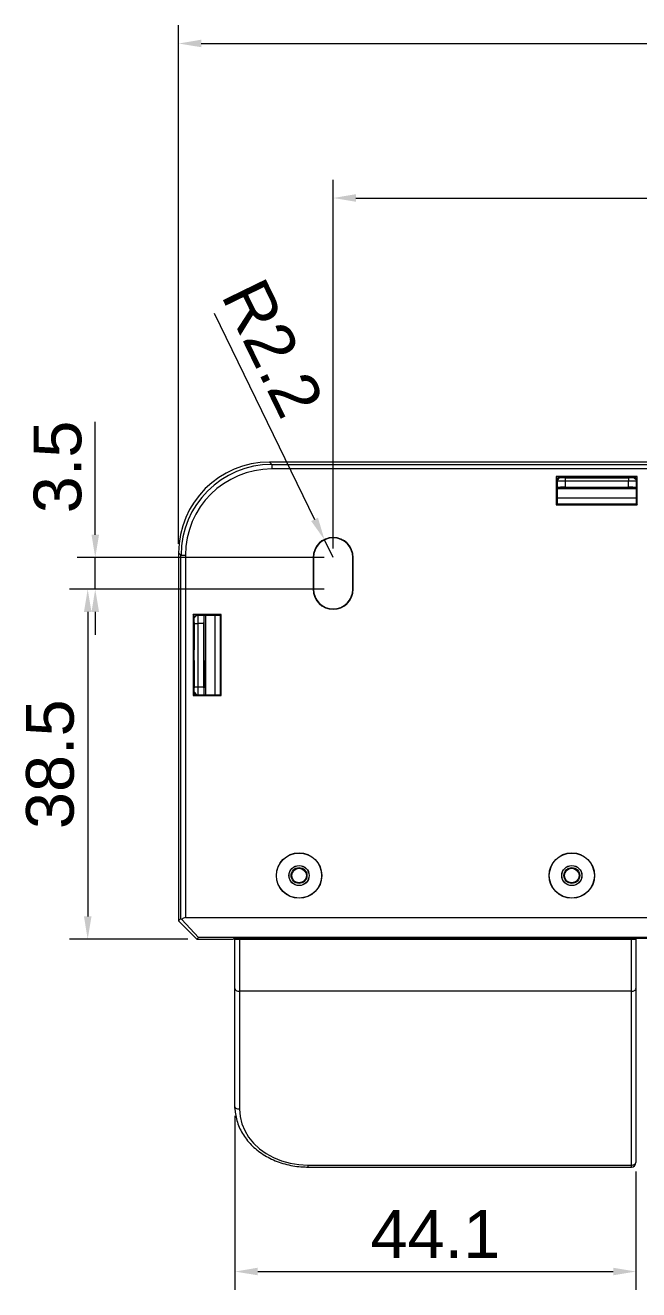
# Model space of a CAD drawing. Header units: millimetres. Extents: x -297 to 297, y -210 to 210.
# Drawn here: x -162.1 to -94.7, y -52 to 87.1 of the extents above; entities that cross this region are included whole.
import ezdxf

# ---------------------------------------------------------------- set-up
doc = ezdxf.new("R2010")
doc.units = ezdxf.units.MM
doc.layers.get('0').update_dxf_attribs({"lineweight": 20})
doc.layers.add('AM_5', color=3, linetype='Continuous', lineweight=25)
doc.styles.add('标准', font='')
doc.styles.get('标准').set_extended_font_data('arial')

msp = doc.modelspace()

# ---------------------------------------------------------------- hatches: boundary and pattern name
at = {"layer": 'AM_5'}
for points in [[(-142.78, 85.5), (-142.78, 84.67), (-145.28, 85.08)], [(-125.78, 68.5), (-125.78, 67.67), (-128.28, 68.08)], [(-129.95, 32.9), (-130.7, 32.54), (-129.23, 30.47)], [(-154.86, 31.03), (-154.03, 31.03), (-154.45, 28.53)], [(-155.69, 22.53), (-154.86, 22.53), (-155.28, 25.03)], [(-154.86, 22.53), (-154.03, 22.53), (-154.45, 25.03)], [(-155.69, -10.97), (-154.86, -10.97), (-155.28, -13.47)], [(-136.58, -49.62), (-136.58, -50.45), (-139.08, -50.04)], [(-97.48, -49.62), (-97.48, -50.45), (-94.98, -50.04)]]:
    msp.add_hatch(color=7, dxfattribs=at).paths.add_polyline_path(points, flags=0)

# ---------------------------------------------------------------- linework, layer by layer
at = {"color": 7, "linetype": 'Continuous', "lineweight": 20}
for p, q in [((-135.29, 39.03), (-135.03, 38.77)), ((-83.28, 39.03), (-135.29, 39.03)), ((-135.03, 38.77), (-135.03, 38.27)), ((-135.03, 38.77), (-21.54, 38.77)), ((-21.54, 38.27), (-135.03, 38.27)), ((-103.74, 37.43), (-103.74, 34.33)), ((-94.83, 37.43), (-103.74, 37.43)), ((-103.46, 37.34), (-103.74, 37.43)), ((-103.63, 37.19), (-103.46, 37.33)), ((-103.38, 37.33), (-103.63, 37.07)), ((-103.37, 37.32), (-103.63, 37.05)), ((-103.63, 37.19), (-103.63, 34.43)), ((-103.63, 36.23), (-102.88, 36.23)), ((-95.11, 37.34), (-103.46, 37.34)), ((-103.46, 37.34), (-103.46, 37.33)), ((-103.46, 37.33), (-102.63, 37.33)), ((-103.38, 37.33), (-103.37, 37.32)), ((-102.88, 37.33), (-102.88, 37.32)), ((-99.88, 37.32), (-102.88, 37.32)), ((-102.88, 36.24), (-99.88, 36.24)), ((-102.88, 36.24), (-102.88, 36.23)), ((-102.88, 36.23), (-99.88, 36.23)), ((-102.77, 37.31), (-102.77, 36.91)), ((-102.77, 37.31), (-95.8, 37.31)), ((-102.77, 36.91), (-102.77, 36.25)), ((-95.8, 36.91), (-102.77, 36.91)), ((-102.77, 36.25), (-95.8, 36.25)), ((-102.63, 37.32), (-102.63, 37.33)), ((-100.13, 37.33), (-100.13, 37.32)), ((-100.13, 37.33), (-98.43, 37.33)), ((-99.88, 37.32), (-99.88, 37.33)), ((-99.88, 36.23), (-99.88, 36.24)), ((-99.88, 36.23), (-98.68, 36.23)), ((-98.68, 37.33), (-98.68, 37.32)), ((-95.68, 37.32), (-98.68, 37.32)), ((-98.68, 36.24), (-95.68, 36.24)), ((-98.68, 36.24), (-98.68, 36.23)), ((-95.68, 36.23), (-98.68, 36.23)), ((-98.43, 37.32), (-98.43, 37.33)), ((-95.93, 37.33), (-95.93, 37.32)), ((-95.93, 37.33), (-95.11, 37.33)), ((-95.8, 37.31), (-95.8, 36.91)), ((-95.8, 36.25), (-95.8, 36.91)), ((-95.68, 37.32), (-95.68, 37.33)), ((-95.68, 36.23), (-95.68, 36.24)), ((-95.68, 36.23), (-94.93, 36.23)), ((-95.2, 37.32), (-95.19, 37.33)), ((-95.2, 37.32), (-94.93, 37.05)), ((-95.19, 37.33), (-94.93, 37.07)), ((-95.11, 37.34), (-94.83, 37.43)), ((-95.11, 37.33), (-95.11, 37.34)), ((-95.11, 37.33), (-94.93, 37.19)), ((-94.93, 34.43), (-94.93, 37.19)), ((-94.83, 34.33), (-94.83, 37.43)), ((-94.93, 36.07), (-103.63, 36.07)), ((-94.93, 35.04), (-103.63, 35.04)), ((-103.63, 34.43), (-103.74, 34.33)), ((-103.74, 34.33), (-94.83, 34.33)), ((-103.63, 34.43), (-94.93, 34.43)), ((-94.93, 34.43), (-94.83, 34.33)), ((-145.02, 28.78), (-145.28, 29.04)), ((-145.28, 29.04), (-145.28, -11.46)), ((-145.02, -11.2), (-145.02, 28.78)), ((-145.02, 28.78), (-144.52, 28.78)), ((-144.52, 28.78), (-144.52, -11.09)), ((-130.48, 28.53), (-130.48, 25.03)), ((-130.45, 28.53), (-130.48, 28.53)), ((-130.45, 28.53), (-130.45, 25.03)), ((-130.44, 28.53), (-130.44, 25.03)), ((-126.12, 28.53), (-126.08, 28.53)), ((-126.12, 25.03), (-126.12, 28.53)), ((-126.12, 25.03), (-126.12, 28.53)), ((-126.08, 25.03), (-126.08, 28.53)), ((-130.45, 25.03), (-130.48, 25.03)), ((-126.12, 25.03), (-126.08, 25.03)), ((-143.68, 22.24), (-143.68, 13.33)), ((-140.58, 22.24), (-143.68, 22.24)), ((-143.59, 21.96), (-143.68, 22.24)), ((-143.59, 21.96), (-143.59, 13.61)), ((-143.58, 21.96), (-143.59, 21.96)), ((-143.58, 21.96), (-143.43, 22.13)), ((-143.58, 21.87), (-143.32, 22.13)), ((-143.57, 21.87), (-143.58, 21.88)), ((-143.58, 21.13), (-143.58, 21.86)), ((-143.57, 21.38), (-143.58, 21.38)), ((-143.58, 21.13), (-143.57, 21.13)), ((-143.57, 21.87), (-143.3, 22.13)), ((-143.57, 21.38), (-143.57, 18.38)), ((-143.56, 21.27), (-143.16, 21.27)), ((-143.56, 14.3), (-143.56, 21.27)), ((-140.68, 22.13), (-143.43, 22.13)), ((-143.16, 21.27), (-143.16, 14.3)), ((-142.5, 21.27), (-143.16, 21.27)), ((-142.5, 14.3), (-142.5, 21.27)), ((-142.48, 21.38), (-142.49, 21.38)), ((-142.49, 18.38), (-142.49, 21.38)), ((-142.48, 21.38), (-142.48, 22.13)), ((-142.48, 18.38), (-142.48, 21.38)), ((-142.32, 22.13), (-142.32, 13.43)), ((-141.28, 22.13), (-141.28, 13.43)), ((-140.68, 22.13), (-140.58, 22.24)), ((-140.68, 13.43), (-140.68, 22.13)), ((-140.58, 13.33), (-140.58, 22.24)), ((-143.57, 18.63), (-143.58, 18.63)), ((-143.58, 16.93), (-143.58, 18.63)), ((-143.58, 18.38), (-143.57, 18.38)), ((-142.49, 18.38), (-142.48, 18.38)), ((-142.48, 17.18), (-142.48, 18.38)), ((-143.57, 17.18), (-143.58, 17.18)), ((-143.58, 16.93), (-143.57, 16.93)), ((-143.57, 17.18), (-143.57, 14.18)), ((-142.48, 17.18), (-142.49, 17.18)), ((-142.49, 14.18), (-142.49, 17.18)), ((-142.48, 17.18), (-142.48, 14.18)), ((-143.57, 14.43), (-143.58, 14.43)), ((-143.58, 13.7), (-143.58, 14.43)), ((-143.58, 14.18), (-143.57, 14.18)), ((-143.56, 14.3), (-143.16, 14.3)), ((-143.16, 14.3), (-142.5, 14.3)), ((-142.49, 14.18), (-142.48, 14.18)), ((-142.48, 13.43), (-142.48, 14.18)), ((-143.59, 13.61), (-143.68, 13.33)), ((-143.68, 13.33), (-140.58, 13.33)), ((-143.59, 13.61), (-143.58, 13.61)), ((-143.58, 13.69), (-143.57, 13.7)), ((-143.58, 13.69), (-143.32, 13.43)), ((-143.43, 13.43), (-143.58, 13.61)), ((-143.57, 13.7), (-143.3, 13.43)), ((-143.43, 13.43), (-140.68, 13.43)), ((-140.68, 13.43), (-140.58, 13.33)), ((-144.52, -11.09), (-12.05, -11.09)), ((-145.28, -11.46), (-145.02, -11.2)), ((-143.28, -13.47), (-145.28, -11.46)), ((-143.08, -13.27), (-144.91, -11.29)), ((-143.08, -13.27), (-143.28, -13.47)), ((-143.28, -13.47), (-139.28, -13.47)), ((-13.48, -13.27), (-143.08, -13.27)), ((-139.28, -13.47), (-139.2, -13.38)), ((-17.34, -13.38), (-139.2, -13.38)), ((-139.08, -13.46), (-139.08, -13.38)), ((-139.08, -18.91), (-139.08, -13.46)), ((-139.08, -13.46), (-138.58, -13.46)), ((-138.58, -13.38), (-138.58, -13.46)), ((-138.58, -13.46), (-138.58, -19.2)), ((-138.58, -13.46), (-95.48, -13.46)), ((-95.48, -13.46), (-95.48, -13.38)), ((-95.48, -19.2), (-95.48, -13.46)), ((-95.48, -13.46), (-94.98, -13.46)), ((-94.98, -13.38), (-94.98, -13.46)), ((-94.98, -13.46), (-94.98, -18.91)), ((-139.08, -18.91), (-139.07, -18.97)), ((-139.08, -31.89), (-139.08, -18.91)), ((-139.07, -18.97), (-139.04, -19.02)), ((-139.04, -19.02), (-139, -19.07)), ((-139, -19.07), (-138.94, -19.12)), ((-138.94, -19.12), (-138.86, -19.15)), ((-138.86, -19.15), (-138.77, -19.18)), ((-138.77, -19.18), (-138.68, -19.19)), ((-138.68, -19.19), (-138.58, -19.2)), ((-95.48, -19.2), (-138.58, -19.2)), ((-138.58, -19.2), (-138.58, -32.18)), ((-95.48, -19.2), (-95.39, -19.19)), ((-95.48, -38.32), (-95.48, -19.2)), ((-95.39, -19.19), (-95.29, -19.18)), ((-95.29, -19.18), (-95.21, -19.15)), ((-95.21, -19.15), (-95.13, -19.12)), ((-95.13, -19.12), (-95.07, -19.07)), ((-95.07, -19.07), (-95.02, -19.02)), ((-95.02, -19.02), (-94.99, -18.97)), ((-94.99, -18.97), (-94.98, -18.91)), ((-94.98, -18.91), (-94.98, -38.04)), ((-139.07, -31.95), (-139.08, -31.89)), ((-139.07, -32.3), (-139.08, -31.89)), ((-139.04, -32), (-139.07, -31.95)), ((-139, -32.05), (-139.04, -32)), ((-138.94, -32.1), (-139, -32.05)), ((-138.86, -32.13), (-138.94, -32.1)), ((-138.77, -32.16), (-138.86, -32.13)), ((-138.68, -32.18), (-138.77, -32.16)), ((-138.58, -32.18), (-138.68, -32.18)), ((-138.58, -32.18), (-138.52, -32.98)), ((-138.52, -32.98), (-138.33, -33.77)), ((-138.33, -33.77), (-138.01, -34.53)), ((-138.01, -34.53), (-137.58, -35.25)), ((-137.58, -35.25), (-137.03, -35.92)), ((-137.03, -35.92), (-136.39, -36.52)), ((-136.39, -36.52), (-135.65, -37.05)), ((-135.65, -37.05), (-134.83, -37.5)), ((-134.83, -37.5), (-133.95, -37.86)), ((-133.95, -37.86), (-133.02, -38.12)), ((-133.02, -38.12), (-132.06, -38.27)), ((-132.06, -38.27), (-131.08, -38.32)), ((-131.08, -38.32), (-95.48, -38.32)), ((-131.08, -38.32), (-131.08, -38.54)), ((-131.08, -38.54), (-95.48, -38.54)), ((-95.48, -38.32), (-95.39, -38.32)), ((-95.48, -38.54), (-95.48, -38.32)), ((-95.39, -38.32), (-95.29, -38.3)), ((-95.29, -38.3), (-95.21, -38.28)), ((-95.21, -38.28), (-95.13, -38.24)), ((-95.13, -38.24), (-95.07, -38.2)), ((-95.07, -38.2), (-95.02, -38.15)), ((-95.02, -38.15), (-94.99, -38.09)), ((-94.99, -38.09), (-94.98, -38.04))]:
    msp.add_line(p, q, dxfattribs=at)
for centre, radius in [((-132.03, -6.47), 2.5), ((-132.03, -6.47), 2.48), ((-102.03, -6.47), 2.5), ((-102.03, -6.47), 2.48), ((-132.03, -6.47), 1.11), ((-132.03, -6.47), 1.1), ((-102.03, -6.47), 1.11), ((-102.03, -6.47), 1.1), ((-132.03, -6.47), 0.872), ((-132.03, -6.47), 0.8), ((-102.03, -6.47), 0.872), ((-102.03, -6.47), 0.8)]:
    msp.add_circle(centre, radius, dxfattribs=at)
for centre, radius, start, end in [((-128.28, 28.53), 2.2, 0, 180), ((-128.28, 28.53), 2.17, 0, 180), ((-128.28, 28.53), 2.16, 0, 180), ((-128.28, 25.03), 2.2, 180, 360), ((-128.28, 25.03), 2.17, 180, 360), ((-128.28, 25.03), 2.16, 180, 360), ((-95.48, -38.04), 0.5, 270, 360)]:
    msp.add_arc(centre, radius, start, end, dxfattribs=at)
for centre, major_axis, ratio, start_param, end_param in [((-135.27, 29.02), (-7.08, 7.08), 0.998099, 5.498738, 7.067632), ((-135.01, 28.76), (7.08, -7.08), 0.998289, 2.357146, 3.926039), ((-135.01, 28.76), (-6.73, 6.73), 0.998099, 5.498738, 7.067632), ((-102.77, 36.24), (1, 0), 0.008727, 1.570796, 2.612229), ((-95.8, 36.24), (1, 0), 0.008727, 0.529364, 1.570796), ((-142.49, 21.27), (0, 1), 0.008727, 0.529364, 1.570796), ((-142.49, 14.3), (0, 1), 0.008727, 1.570796, 2.612229), ((-144.52, -11.64), (0, 0.546), 0.916331, 0, 0.883313), ((-144.52, -11.7), (-0.5, 0.5), 0.043619, 5.639377, 6.283227)]:
    msp.add_ellipse(centre, major_axis=major_axis, ratio=ratio, start_param=start_param, end_param=end_param, dxfattribs=at)
for points, knots in [([(-102.77, 36.91), (-102.9, 36.91), (-103.16, 36.91), (-103.47, 36.91), (-103.59, 36.91), (-103.63, 36.91)], [0, 0, 0, 0, 391.783391, 783.566781, 1070.389171, 1070.389171, 1070.389171, 1070.389171]), ([(-103.37, 37.32), (-103.37, 37.32), (-103.36, 37.32), (-103.35, 37.32), (-103.32, 37.32), (-103.29, 37.32), (-103.24, 37.32), (-103.17, 37.32), (-103.07, 37.32), (-102.92, 37.31), (-102.82, 37.31), (-102.77, 37.31)], [0, 0, 0, 0, 242.509086, 478.660126, 712.923735, 949.877383, 1193.947237, 1449.189521, 1944.348744, 2414.416209, 2896.034452, 2896.034452, 2896.034452, 2896.034452]), ([(-95.8, 37.31), (-95.77, 37.31), (-95.72, 37.31), (-95.64, 37.31), (-95.57, 37.32), (-95.5, 37.32), (-95.44, 37.32), (-95.36, 37.32), (-95.27, 37.32), (-95.21, 37.32), (-95.2, 37.32), (-95.2, 37.32)], [0, 0, 0, 0, 228.15426, 450.327368, 670.725914, 893.656966, 1123.285131, 1363.42684, 1829.297881, 2271.569206, 2724.712972, 2724.712972, 2724.712972, 2724.712972]), ([(-94.93, 36.91), (-94.98, 36.91), (-95.09, 36.91), (-95.41, 36.91), (-95.67, 36.91), (-95.8, 36.91)], [0, 0, 0, 0, 268.690394, 635.706488, 1002.722583, 1002.722583, 1002.722583, 1002.722583]), ([(-143.56, 21.27), (-143.56, 21.3), (-143.56, 21.35), (-143.56, 21.42), (-143.57, 21.49), (-143.57, 21.56), (-143.57, 21.63), (-143.57, 21.71), (-143.57, 21.79), (-143.57, 21.86), (-143.57, 21.86), (-143.57, 21.87)], [0, 0, 0, 0, 300.419889, 592.964154, 883.171783, 1176.714063, 1479.074702, 1795.278947, 2408.710081, 2991.066518, 3587.739137, 3587.739137, 3587.739137, 3587.739137]), ([(-143.16, 22.13), (-143.16, 22.09), (-143.16, 21.97), (-143.16, 21.66), (-143.16, 21.4), (-143.16, 21.27)], [0, 0, 0, 0, 357.394974, 845.576579, 1333.758184, 1333.758184, 1333.758184, 1333.758184]), ([(-143.57, 13.7), (-143.57, 13.7), (-143.57, 13.7), (-143.57, 13.72), (-143.57, 13.74), (-143.57, 13.78), (-143.57, 13.82), (-143.57, 13.89), (-143.57, 14), (-143.56, 14.14), (-143.56, 14.24), (-143.56, 14.3)], [0, 0, 0, 0, 291.928784, 576.203848, 858.20685, 1143.448083, 1437.255695, 1744.512512, 2340.577723, 2906.437855, 3486.20264, 3486.20264, 3486.20264, 3486.20264]), ([(-143.16, 14.3), (-143.16, 14.17), (-143.16, 13.91), (-143.16, 13.59), (-143.16, 13.48), (-143.16, 13.43)], [0, 0, 0, 0, 475.279149, 950.558299, 1298.507458, 1298.507458, 1298.507458, 1298.507458]), ([(-139.07, -32.31), (-139.04, -32.56), (-138.98, -33.06), (-138.77, -33.79), (-138.46, -34.5), (-138.06, -35.17), (-137.57, -35.81), (-137, -36.39), (-136.35, -36.92), (-135.63, -37.38), (-134.86, -37.77), (-134.03, -38.09), (-133.17, -38.32), (-132.28, -38.48), (-131.58, -38.53), (-131.18, -38.54), (-131.08, -38.54)], [0, 0, 0, 0, 324.837763, 652.656163, 980.876015, 1309.783121, 1639.529179, 1970.132211, 2301.50834, 2633.517213, 2966.004341, 3298.830722, 3631.887879, 3965.101257, 4298.426314, 4406.503351, 4406.503351, 4406.503351, 4406.503351])]:
    msp.add_open_spline(points, degree=3, knots=knots, dxfattribs=at)
at = {"layer": 'AM_5', "color": 7, "linetype": 'Continuous', "lineweight": 15}
for p, q in [((-145.28, 30.04), (-145.28, 87.08)), ((-142.78, 85.08), (-13.78, 85.08)), ((-128.28, 29.53), (-128.28, 70.08)), ((-125.78, 68.08), (-30.78, 68.08)), ((-141.38, 55.4), (-130.32, 32.72)), ((-154.45, 31.03), (-154.45, 43.44)), ((-128.28, 28.53), (-129.23, 30.47)), ((-129.28, 28.53), (-156.45, 28.53)), ((-154.45, 25.03), (-154.45, 28.53)), ((-129.28, 25.03), (-157.28, 25.03)), ((-129.28, 25.03), (-156.45, 25.03)), ((-155.28, 22.53), (-155.28, -10.97)), ((-154.45, 22.53), (-154.45, 20.03)), ((-144.28, -13.47), (-157.28, -13.47)), ((-139.08, -32.89), (-139.08, -52.04)), ((-94.98, -39.04), (-94.98, -52.04)), ((-136.58, -50.04), (-97.48, -50.04))]:
    msp.add_line(p, q, dxfattribs=at)

# ---------------------------------------------------------------- texts
at = {"layer": 'AM_5', "color": 7, "char_height": 5.25, "attachment_point": 5, "style": '标准'}
for s, insert, width, rotation in [('R2.2', (-134.92, 51.57), 29.0511, 295.9858), ('3.5', (-158.57, 38.49), 19.1833, 90), ('38.5', (-159.4, 5.78), 27.3384, 90)]:
    msp.add_mtext(s, dxfattribs=dict(at, insert=insert, width=width, rotation=rotation))
at = {"layer": 'AM_5', "color": 7, "insert": (-117.03, -45.91), "char_height": 5.25, "width": 25.6578, "attachment_point": 5, "style": '标准'}
msp.add_mtext('44.1', dxfattribs=at)

doc.saveas('drawing.dxf')
